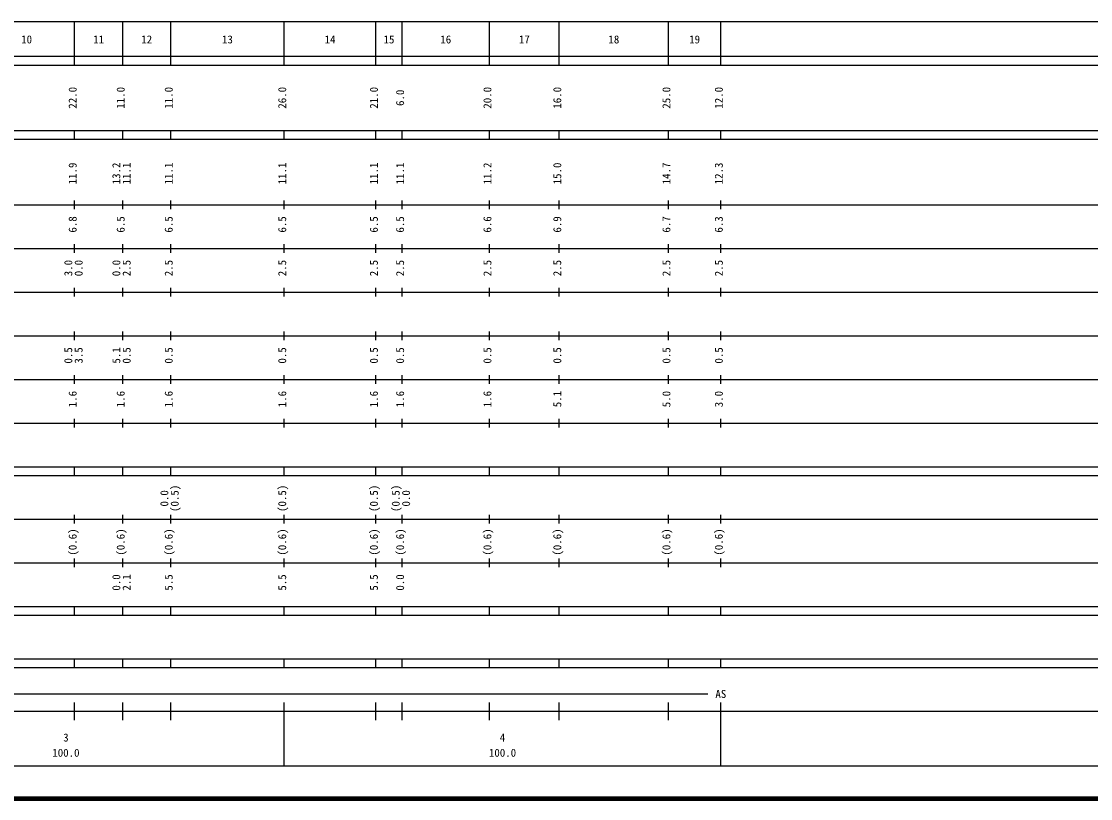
# Model space of a CAD drawing. Units: millimetres on the paper, enlarged 1000 times. Extents: x 40000 to 680000, y 20000 to 380000.
# Drawn here: x 307800 to 552699, y 20000 to 198000 of the extents above; entities that cross this region are included whole.
import ezdxf
from ezdxf.enums import TextEntityAlignment as Align

# ---------------------------------------------------------------- set-up
doc = ezdxf.new("R2010")
doc.units = ezdxf.units.MM
doc.header["$LTSCALE"] = 1000
doc.layers.add('M-TTL', color=2, linetype='Continuous', lineweight=140)
doc.layers.add('M-TTL-BAND', color=7, linetype='Continuous', lineweight=25)
doc.styles.add('ＭＳ ゴシック', font='')
doc.styles.get('ＭＳ ゴシック').set_extended_font_data('MS Gothic')

msp = doc.modelspace()

# ---------------------------------------------------------------- linework, layer by layer
at = {"layer": 'M-TTL'}
msp.add_line((40000, 20000), (680000, 20000), dxfattribs=at)
at = {"layer": 'M-TTL-BAND'}
for p, q in [((68000, 198000), (579000, 198000)), ((320000, 188000), (320000, 198000)), ((331000, 188000), (331000, 198000)), ((342000, 188000), (342000, 198000)), ((368000, 188000), (368000, 198000)), ((389000, 188000), (389000, 198000)), ((395000, 188000), (395000, 198000)), ((415000, 188000), (415000, 198000)), ((431000, 188000), (431000, 198000)), ((456000, 188000), (456000, 198000)), ((468000, 188000), (468000, 198000)), ((40000, 190000), (579000, 190000)), ((40000, 188000), (579000, 188000)), ((40000, 173000), (579000, 173000)), ((320000, 171000), (320000, 173000)), ((331000, 171000), (331000, 173000)), ((342000, 171000), (342000, 173000)), ((368000, 171000), (368000, 173000)), ((389000, 171000), (389000, 173000)), ((395000, 171000), (395000, 173000)), ((415000, 171000), (415000, 173000)), ((431000, 171000), (431000, 173000)), ((456000, 171000), (456000, 173000)), ((468000, 171000), (468000, 173000)), ((40000, 171000), (579000, 171000)), ((320000, 155000), (320000, 157000)), ((331000, 155000), (331000, 157000)), ((342000, 155000), (342000, 157000)), ((368000, 155000), (368000, 157000)), ((389000, 155000), (389000, 157000)), ((395000, 155000), (395000, 157000)), ((415000, 155000), (415000, 157000)), ((431000, 155000), (431000, 157000)), ((456000, 155000), (456000, 157000)), ((468000, 155000), (468000, 157000)), ((40000, 156000), (579000, 156000)), ((320000, 145000), (320000, 147000)), ((331000, 145000), (331000, 147000)), ((342000, 145000), (342000, 147000)), ((368000, 145000), (368000, 147000)), ((389000, 145000), (389000, 147000)), ((395000, 145000), (395000, 147000)), ((415000, 145000), (415000, 147000)), ((431000, 145000), (431000, 147000)), ((456000, 145000), (456000, 147000)), ((468000, 145000), (468000, 147000)), ((46000, 146000), (579000, 146000)), ((52000, 136000), (579000, 136000)), ((320000, 135000), (320000, 137000)), ((331000, 135000), (331000, 137000)), ((342000, 135000), (342000, 137000)), ((368000, 135000), (368000, 137000)), ((389000, 135000), (389000, 137000)), ((395000, 135000), (395000, 137000)), ((415000, 135000), (415000, 137000)), ((431000, 135000), (431000, 137000)), ((456000, 135000), (456000, 137000)), ((468000, 135000), (468000, 137000)), ((46000, 126000), (579000, 126000)), ((320000, 125000), (320000, 127000)), ((331000, 125000), (331000, 127000)), ((342000, 125000), (342000, 127000)), ((368000, 125000), (368000, 127000)), ((389000, 125000), (389000, 127000)), ((395000, 125000), (395000, 127000)), ((415000, 125000), (415000, 127000)), ((431000, 125000), (431000, 127000)), ((456000, 125000), (456000, 127000)), ((468000, 125000), (468000, 127000)), ((52000, 116000), (579000, 116000)), ((320000, 115000), (320000, 117000)), ((331000, 115000), (331000, 117000)), ((342000, 115000), (342000, 117000)), ((368000, 115000), (368000, 117000)), ((389000, 115000), (389000, 117000)), ((395000, 115000), (395000, 117000)), ((415000, 115000), (415000, 117000)), ((431000, 115000), (431000, 117000)), ((456000, 115000), (456000, 117000)), ((468000, 115000), (468000, 117000)), ((46000, 106000), (579000, 106000)), ((320000, 105000), (320000, 107000)), ((331000, 105000), (331000, 107000)), ((342000, 105000), (342000, 107000)), ((368000, 105000), (368000, 107000)), ((389000, 105000), (389000, 107000)), ((395000, 105000), (395000, 107000)), ((415000, 105000), (415000, 107000)), ((431000, 105000), (431000, 107000)), ((456000, 105000), (456000, 107000)), ((468000, 105000), (468000, 107000)), ((40000, 96000), (579000, 96000)), ((320000, 94000), (320000, 96000)), ((331000, 94000), (331000, 96000)), ((342000, 94000), (342000, 96000)), ((368000, 94000), (368000, 96000)), ((389000, 94000), (389000, 96000)), ((395000, 94000), (395000, 96000)), ((415000, 94000), (415000, 96000)), ((431000, 94000), (431000, 96000)), ((456000, 94000), (456000, 96000)), ((468000, 94000), (468000, 96000)), ((40000, 94000), (579000, 94000)), ((49000, 84000), (579000, 84000)), ((320000, 83000), (320000, 85000)), ((331000, 83000), (331000, 85000)), ((342000, 83000), (342000, 85000)), ((368000, 83000), (368000, 85000)), ((389000, 83000), (389000, 85000)), ((395000, 83000), (395000, 85000)), ((415000, 83000), (415000, 85000)), ((431000, 83000), (431000, 85000)), ((456000, 83000), (456000, 85000)), ((468000, 83000), (468000, 85000)), ((40000, 74000), (579000, 74000)), ((320000, 73000), (320000, 75000)), ((331000, 73000), (331000, 75000)), ((342000, 73000), (342000, 75000)), ((368000, 73000), (368000, 75000)), ((389000, 73000), (389000, 75000)), ((395000, 73000), (395000, 75000)), ((415000, 73000), (415000, 75000)), ((431000, 73000), (431000, 75000)), ((456000, 73000), (456000, 75000)), ((468000, 73000), (468000, 75000)), ((40000, 64000), (579000, 64000)), ((320000, 62000), (320000, 64000)), ((331000, 62000), (331000, 64000)), ((342000, 62000), (342000, 64000)), ((368000, 62000), (368000, 64000)), ((389000, 62000), (389000, 64000)), ((395000, 62000), (395000, 64000)), ((415000, 62000), (415000, 64000)), ((431000, 62000), (431000, 64000)), ((456000, 62000), (456000, 64000)), ((468000, 62000), (468000, 64000)), ((40000, 62000), (579000, 62000)), ((40000, 52000), (579000, 52000)), ((320000, 50000), (320000, 52000)), ((331000, 50000), (331000, 52000)), ((342000, 50000), (342000, 52000)), ((368000, 50000), (368000, 52000)), ((389000, 50000), (389000, 52000)), ((395000, 50000), (395000, 52000)), ((415000, 50000), (415000, 52000)), ((431000, 50000), (431000, 52000)), ((456000, 50000), (456000, 52000)), ((468000, 50000), (468000, 52000)), ((40000, 50000), (579000, 50000)), ((71000, 44000), (465000, 44000)), ((320000, 38000), (320000, 42000)), ((331000, 38000), (331000, 42000)), ((342000, 38000), (342000, 42000)), ((368000, 27500), (368000, 42000)), ((389000, 38000), (389000, 42000)), ((395000, 38000), (395000, 42000)), ((415000, 38000), (415000, 42000)), ((431000, 38000), (431000, 42000)), ((456000, 38000), (456000, 42000)), ((468000, 27500), (468000, 42000)), ((40000, 40000), (579000, 40000)), ((68000, 27500), (579000, 27500))]:
    msp.add_line(p, q, dxfattribs=at)

# ---------------------------------------------------------------- texts
at = {"layer": 'M-TTL-BAND', "style": 'ＭＳ ゴシック'}
for s, p in [('10', (309000, 192405)), ('11', (325500, 192405)), ('12', (336500, 192405)), ('13', (355000, 192405)), ('14', (378500, 192405)), ('15', (392000, 192405)), ('16', (405000, 192405)), ('17', (423000, 192405)), ('18', (443500, 192405)), ('19', (462000, 192405)), ('AS', (468000, 42500)), ('3', (318000, 32523)), ('4', (418000, 32523)), ('100.0', (318000, 29033)), ('100.0', (418000, 29033))]:
    msp.add_text(s, height=1833, dxfattribs=at).set_placement(p, align=Align.BOTTOM_CENTER)
for s, p in [('22.0', (321000, 180500)), ('11.0', (332000, 180500)), ('11.0', (343000, 180500)), ('26.0', (369000, 180500)), ('21.0', (390000, 180500)), ('6.0', (396000, 180500)), ('20.0', (416000, 180500)), ('16.0', (432000, 180500)), ('25.0', (457000, 180500)), ('12.0', (469000, 180500)), ('11.9', (321000, 163174)), ('13.2', (331000, 163174)), ('11.1', (333370, 163174)), ('11.1', (343000, 163174)), ('11.1', (369000, 163174)), ('11.1', (390000, 163174)), ('11.1', (396000, 163174)), ('11.2', (416000, 163174)), ('15.0', (432000, 163174)), ('14.7', (457000, 163174)), ('12.3', (469000, 163174)), ('6.8', (321000, 151500)), ('6.5', (332000, 151500)), ('6.5', (343000, 151500)), ('6.5', (369000, 151500)), ('6.5', (390000, 151500)), ('6.5', (396000, 151500)), ('6.6', (416000, 151500)), ('6.9', (432000, 151500)), ('6.7', (457000, 151500)), ('6.3', (469000, 151500)), ('3.0', (320000, 141500)), ('0.0', (322370, 141500)), ('0.0', (331000, 141500)), ('2.5', (333370, 141500)), ('2.5', (343000, 141500)), ('2.5', (369000, 141500)), ('2.5', (390000, 141500)), ('2.5', (396000, 141500)), ('2.5', (416000, 141500)), ('2.5', (432000, 141500)), ('2.5', (457000, 141500)), ('2.5', (469000, 141500)), ('0.5', (320000, 121500)), ('3.5', (322370, 121500)), ('5.1', (331000, 121500)), ('0.5', (333370, 121500)), ('0.5', (343000, 121500)), ('0.5', (369000, 121500)), ('0.5', (390000, 121500)), ('0.5', (396000, 121500)), ('0.5', (416000, 121500)), ('0.5', (432000, 121500)), ('0.5', (457000, 121500)), ('0.5', (469000, 121500)), ('1.6', (321000, 111500)), ('1.6', (332000, 111500)), ('1.6', (343000, 111500)), ('1.6', (369000, 111500)), ('1.6', (390000, 111500)), ('1.6', (396000, 111500)), ('1.6', (416000, 111500)), ('5.1', (432000, 111500)), ('5.0', (457000, 111500)), ('3.0', (469000, 111500)), ('(0.5)', (344370, 88764)), ('(0.5)', (369000, 88764)), ('(0.5)', (390000, 88764)), ('(0.5)', (395000, 88764)), ('0.0', (342000, 88764)), ('0.0', (397370, 88764)), ('(0.6)', (321000, 78764)), ('(0.6)', (332000, 78764)), ('(0.6)', (343000, 78764)), ('(0.6)', (369000, 78764)), ('(0.6)', (390000, 78764)), ('(0.6)', (396000, 78764)), ('(0.6)', (416000, 78764)), ('(0.6)', (432000, 78764)), ('(0.6)', (457000, 78764)), ('(0.6)', (469000, 78764)), ('0.0', (331000, 69500)), ('2.1', (333370, 69500)), ('5.5', (343000, 69500)), ('5.5', (369000, 69500)), ('5.5', (390000, 69500)), ('0.0', (396000, 69500))]:
    msp.add_text(s, height=1833, rotation=90, dxfattribs=at).set_placement(p, align=Align.BOTTOM_CENTER)

doc.saveas('drawing.dxf')
